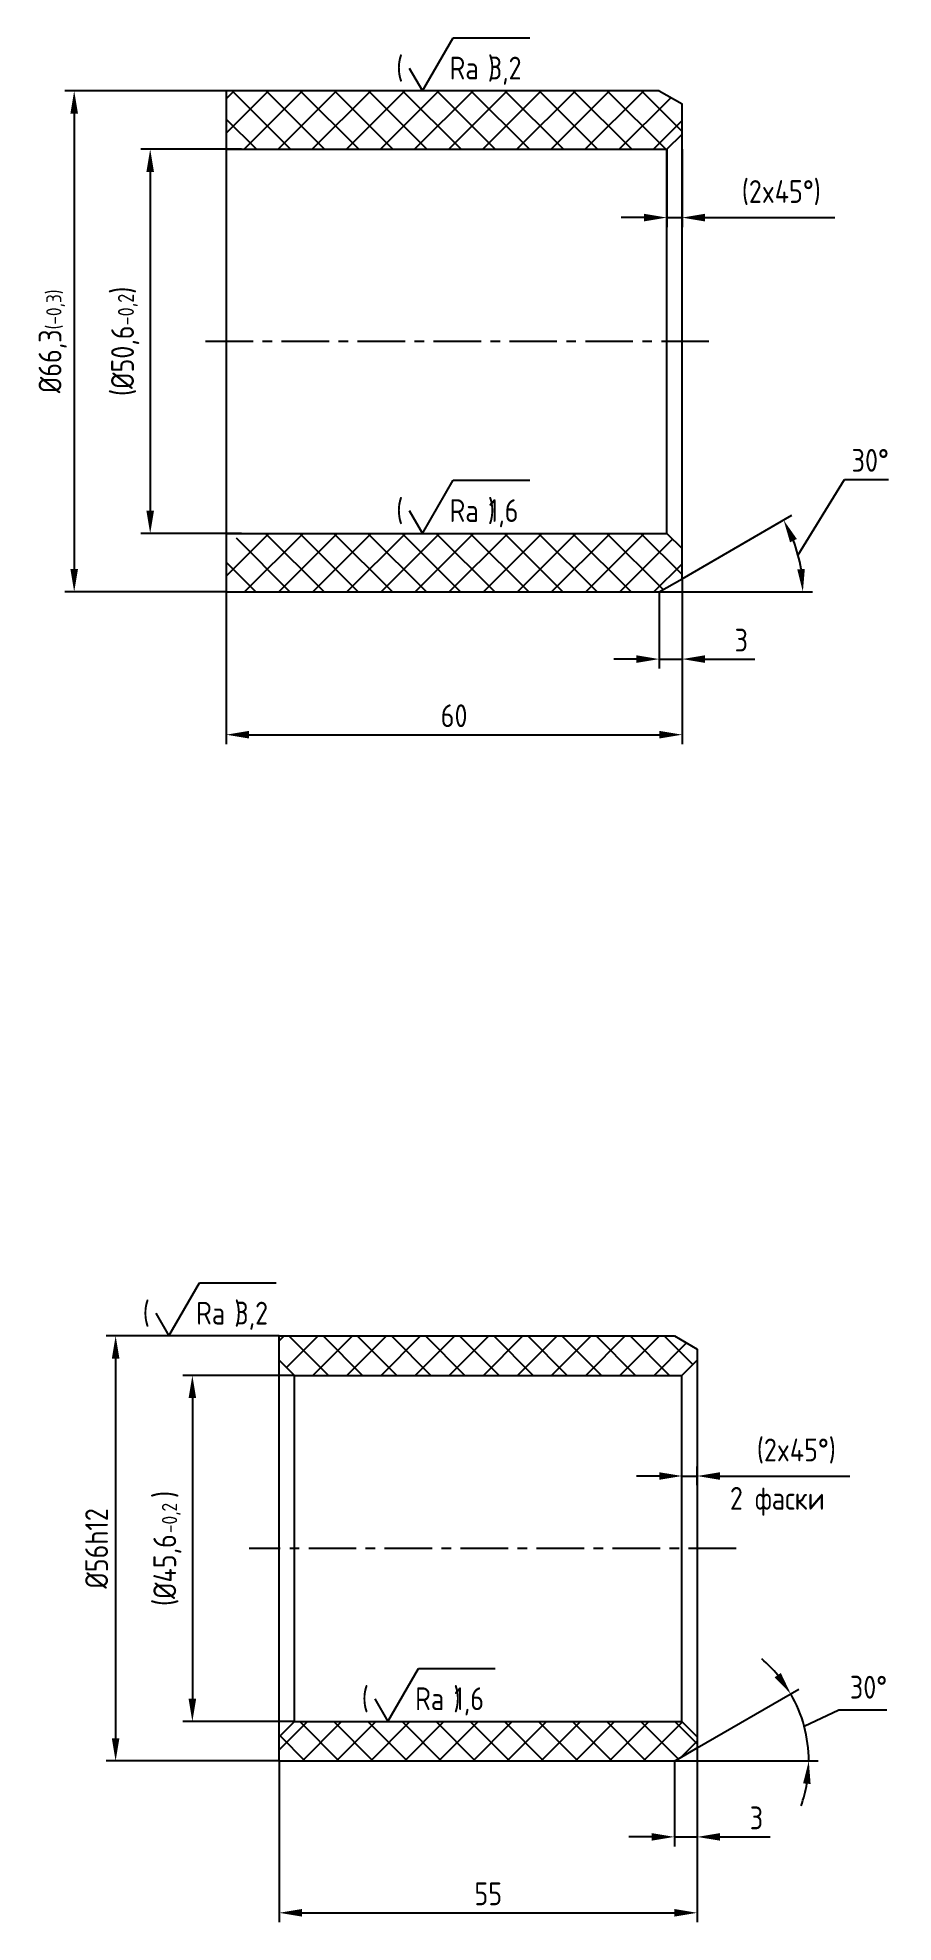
# Model space of a CAD drawing. Header units: millimetres. Extents: x 101 to 3860, y -259 to 144.
# Drawn here: x 3747.8 to 3860.4, y -259.4 to -11.1 of the extents above; entities outside this region: 1.
# The model-space entities are those that its viewports show. They can reach past a viewport. Long polylines and large blocks are cut down to what shows.
import ezdxf

# ---------------------------------------------------------------- set-up
doc = ezdxf.new("R2010")
doc.units = ezdxf.units.MM
doc.header["$LTSCALE"] = 5
doc.linetypes.add('CENTER', pattern=[2, 1.25, -0.25, 0.25, -0.25])
for name, color, linetype in [('Cen', 5, 'CENTER'), ('Cont', 6, 'Continuous'), ('Dim', 7, 'Continuous'), ('HATCH', 2, 'Continuous'), ('Text', 3, 'Continuous')]:
    doc.layers.add(name, color=color, linetype=linetype)
doc.styles.add('Style1', font='romans.shx', dxfattribs={"width": 0.8})
doc.dimstyles.new('Anqular', dxfattribs={"dimtxt": 3, "dimasz": 3, "dimexe": 1.25, "dimexo": 0, "dimgap": 1.5, "dimtad": 2, "dimtoh": 1, "dimtxsty": 'Style1', "dimcen": 2.5, "dimclrt": 3, "dimadec": 0, "dimazin": 0, "dimtfac": 1, "dimtmove": 1, "dimatfit": 3, "dimfxl": 1, "dimarcsym": 0})
doc.dimstyles.new('Lin', dxfattribs={"dimtxt": 3, "dimasz": 3, "dimexe": 1.25, "dimexo": 0, "dimgap": 1, "dimtad": 1, "dimtoh": 1, "dimdec": 3, "dimtxsty": 'Style1', "dimcen": 2.5, "dimclrt": 3, "dimadec": 0, "dimazin": 0, "dimtfac": 1, "dimtdec": 3, "dimtmove": 0, "dimatfit": 3, "dimldrblk": 'DOT', "dimfxl": 1, "dimarcsym": 0})

# ---------------------------------------------------------------- blocks, each defined once
blk = doc.blocks.new('sherISO_04')
at = {"layer": 'Text'}
blk.add_line((4.04, 7), (14.12, 7), dxfattribs=at)
blk.add_lwpolyline([(-1.73, 3), (0, 0), (4.04, 7)], dxfattribs=at)
at = {"layer": 'Text', "style": 'Style1', "width": 0.8}
for s, p in [('(       )', (-3.45, 1.5)), ('Ra', (3.58, 1.5))]:
    blk.add_text(s, height=3, dxfattribs=at).set_placement(p)
blk.add_attdef('3,2', (8.73, 1.5), '', height=3, dxfattribs=at)
blk = doc.blocks.new('*D11')
at = {"layer": 'Defpoints', "color": 0, "transparency": 16777216}
for p in [(3774.58, -25.84), (3762.58, -76.44), (3774.58, -76.44)]:
    blk.add_point(p, dxfattribs=at)
at = {"layer": 'Dim', "color": 0, "lineweight": -2, "transparency": 16777216}
for p, q in [((3774.58, -25.84), (3761.33, -25.84)), ((3762.58, -28.84), (3762.58, -73.44)), ((3774.58, -76.44), (3761.33, -76.44))]:
    blk.add_line(p, q, dxfattribs=at)
at = {"layer": 'Dim', "color": 0, "transparency": 16777216}
for points in [[(3762.08, -28.84), (3763.08, -28.84), (3762.58, -25.84)], [(3762.08, -73.44), (3763.08, -73.44), (3762.58, -76.44)]]:
    blk.add_solid(points, dxfattribs=at)
at = {"layer": 'Dim', "color": 3, "transparency": 16777216, "insert": (3759.29, -51.14), "char_height": 3, "attachment_point": 5, "rotation": 90, "style": 'Style1'}
blk.add_mtext('(%%c50,6{\\H0.7x;\\S^ -0,2;})', dxfattribs=at)
blk = doc.blocks.new('_Dot')
at = {"color": 0, "linetype": 'ByBlock', "lineweight": -2}
blk.add_line((-0.5, 0), (-1, 0), dxfattribs=at)
at = {"color": 0, "linetype": 'ByBlock', "const_width": 0.5}
blk.add_lwpolyline([(-0.25, 0, 1), (0.25, 0, 1)], format="xyb", close=True, dxfattribs=at)
blk = doc.blocks.new('*D12')
at = {"layer": 'Defpoints', "color": 0, "transparency": 16777216}
for p in [(3772.58, -18.14), (3752.58, -84.14), (3772.58, -84.14)]:
    blk.add_point(p, dxfattribs=at)
at = {"layer": 'Dim', "color": 0, "lineweight": -2, "transparency": 16777216}
for p, q in [((3772.58, -18.14), (3751.33, -18.14)), ((3752.58, -21.14), (3752.58, -81.14)), ((3772.58, -84.14), (3751.33, -84.14))]:
    blk.add_line(p, q, dxfattribs=at)
at = {"layer": 'Dim', "color": 0, "transparency": 16777216}
for points in [[(3752.08, -21.14), (3753.08, -21.14), (3752.58, -18.14)], [(3752.08, -81.14), (3753.08, -81.14), (3752.58, -84.14)]]:
    blk.add_solid(points, dxfattribs=at)
at = {"layer": 'Dim', "color": 3, "transparency": 16777216, "insert": (3749.75, -51.14), "char_height": 3, "attachment_point": 5, "rotation": 90, "style": 'Style1'}
blk.add_mtext('%%c66,3{\\H0.6667x;(-0,3)}', dxfattribs=at)
blk = doc.blocks.new('*D13')
at = {"layer": 'Defpoints', "color": 0, "transparency": 16777216}
for p in [(3829.58, -84.14), (3832.58, -82.41), (3829.58, -93)]:
    blk.add_point(p, dxfattribs=at)
at = {"layer": 'Dim', "color": 0, "lineweight": -2, "transparency": 16777216}
for p, q in [((3829.58, -84.14), (3829.58, -94.25)), ((3832.58, -82.41), (3832.58, -94.25)), ((3826.58, -93), (3823.58, -93)), ((3829.58, -93), (3832.58, -93)), ((3835.58, -93), (3842.18, -93))]:
    blk.add_line(p, q, dxfattribs=at)
at = {"layer": 'Dim', "color": 0, "transparency": 16777216}
for points in [[(3826.58, -92.5), (3826.58, -93.5), (3829.58, -93)], [(3835.58, -92.5), (3835.58, -93.5), (3832.58, -93)]]:
    blk.add_solid(points, dxfattribs=at)
at = {"layer": 'Dim', "color": 3, "transparency": 16777216, "insert": (3840.38, -90.5), "char_height": 3, "attachment_point": 5, "style": 'Style1'}
blk.add_mtext('3', dxfattribs=at)
blk = doc.blocks.new('*D14')
at = {"layer": 'Defpoints', "color": 0, "transparency": 16777216}
for p in [(3772.58, -84.14), (3832.58, -93), (3832.58, -102.96)]:
    blk.add_point(p, dxfattribs=at)
at = {"layer": 'Dim', "color": 0, "lineweight": -2, "transparency": 16777216}
for p, q in [((3772.58, -84.14), (3772.58, -104.21)), ((3832.58, -93), (3832.58, -104.21)), ((3775.58, -102.96), (3829.58, -102.96))]:
    blk.add_line(p, q, dxfattribs=at)
at = {"layer": 'Dim', "color": 0, "transparency": 16777216}
for points in [[(3775.58, -102.46), (3775.58, -103.46), (3772.58, -102.96)], [(3829.58, -102.46), (3829.58, -103.46), (3832.58, -102.96)]]:
    blk.add_solid(points, dxfattribs=at)
at = {"layer": 'Dim', "color": 3, "transparency": 16777216, "insert": (3802.58, -100.46), "char_height": 3, "attachment_point": 5, "style": 'Style1'}
blk.add_mtext('60', dxfattribs=at)
blk = doc.blocks.new('*D15')
at = {"layer": 'Defpoints', "color": 0, "transparency": 16777216}
for p in [(3830.58, -25.84), (3832.58, -25.84), (3832.58, -34.84)]:
    blk.add_point(p, dxfattribs=at)
at = {"layer": 'Dim', "color": 0, "lineweight": -2, "transparency": 16777216}
for p, q in [((3830.58, -25.84), (3830.58, -36.09)), ((3832.58, -25.84), (3832.58, -36.09)), ((3827.58, -34.84), (3824.58, -34.84)), ((3830.58, -34.84), (3832.58, -34.84)), ((3835.58, -34.84), (3852.69, -34.84))]:
    blk.add_line(p, q, dxfattribs=at)
at = {"layer": 'Dim', "color": 0, "transparency": 16777216}
for points in [[(3827.58, -34.34), (3827.58, -35.34), (3830.58, -34.84)], [(3835.58, -34.34), (3835.58, -35.34), (3832.58, -34.84)]]:
    blk.add_solid(points, dxfattribs=at)
at = {"layer": 'Dim', "color": 3, "transparency": 16777216, "insert": (3845.64, -31.55), "char_height": 3, "attachment_point": 5, "style": 'Style1'}
blk.add_mtext('(2x45%%D)', dxfattribs=at)
blk = doc.blocks.new('*D16')
at = {"layer": 'Defpoints', "color": 0, "transparency": 16777216}
for p in [(3848.19, -80.86), (3772.58, -84.14), (3829.58, -84.14), (3829.58, -84.14), (3832.58, -82.41)]:
    blk.add_point(p, dxfattribs=at)
at = {"layer": 'Dim', "color": 0, "lineweight": -2, "transparency": 16777216}
for p, q in [((3847.84, -79.25), (3853.95, -69.32)), ((3853.95, -69.32), (3859.75, -69.32)), ((3832.58, -82.41), (3847.03, -74.06)), ((3829.58, -84.14), (3849.73, -84.14))]:
    blk.add_line(p, q, dxfattribs=at)
blk.add_arc((3829.58, -84.14), 18.9, 9.1034, 20.8966, dxfattribs=at)
at = {"layer": 'Dim', "color": 0, "transparency": 16777216}
for points in [[(3846.79, -77.61), (3847.69, -77.18), (3845.95, -74.69)], [(3848.74, -81.11), (3847.75, -81.19), (3848.48, -84.14)]]:
    blk.add_solid(points, dxfattribs=at)
at = {"layer": 'Dim', "color": 3, "transparency": 16777216, "insert": (3857.35, -66.82), "char_height": 3, "attachment_point": 5, "style": 'Style1'}
blk.add_mtext('30°', dxfattribs=at)
blk = doc.blocks.new('*D18')
at = {"layer": 'Defpoints', "color": 0, "transparency": 16777216}
for p in [(3779.57, -182.16), (3758.03, -238.16), (3779.57, -238.16)]:
    blk.add_point(p, dxfattribs=at)
at = {"layer": 'Dim', "color": 0, "lineweight": -2, "transparency": 16777216}
for p, q in [((3779.57, -182.16), (3756.78, -182.16)), ((3758.03, -185.16), (3758.03, -235.16)), ((3779.57, -238.16), (3756.78, -238.16))]:
    blk.add_line(p, q, dxfattribs=at)
at = {"layer": 'Dim', "color": 0, "transparency": 16777216}
for points in [[(3757.53, -185.16), (3758.53, -185.16), (3758.03, -182.16)], [(3757.53, -235.16), (3758.53, -235.16), (3758.03, -238.16)]]:
    blk.add_solid(points, dxfattribs=at)
at = {"layer": 'Dim', "color": 3, "transparency": 16777216, "insert": (3755.53, -210.16), "char_height": 3, "attachment_point": 5, "rotation": 90, "style": 'Style1'}
blk.add_mtext('%%c56h12', dxfattribs=at)
blk = doc.blocks.new('*D19')
at = {"layer": 'Defpoints', "color": 0, "transparency": 16777216}
for p in [(3834.57, -200.62), (3832.57, -201.83), (3834.57, -201.83)]:
    blk.add_point(p, dxfattribs=at)
at = {"layer": 'Dim', "color": 0, "lineweight": -2, "transparency": 16777216}
for p, q in [((3829.57, -200.62), (3826.57, -200.62)), ((3832.57, -201.83), (3832.57, -199.37)), ((3832.57, -200.62), (3834.57, -200.62)), ((3834.57, -201.83), (3834.57, -199.37)), ((3837.57, -200.62), (3854.68, -200.62))]:
    blk.add_line(p, q, dxfattribs=at)
at = {"layer": 'Dim', "color": 0, "transparency": 16777216}
for points in [[(3829.57, -200.12), (3829.57, -201.12), (3832.57, -200.62)], [(3837.57, -200.12), (3837.57, -201.12), (3834.57, -200.62)]]:
    blk.add_solid(points, dxfattribs=at)
at = {"layer": 'Dim', "color": 3, "transparency": 16777216, "insert": (3847.62, -197.33), "char_height": 3, "attachment_point": 5, "style": 'Style1'}
blk.add_mtext('(2x45°)', dxfattribs=at)
blk = doc.blocks.new('*D20')
at = {"layer": 'Defpoints', "color": 0, "transparency": 16777216}
for p in [(3781.57, -187.36), (3768.13, -232.96), (3781.57, -232.96)]:
    blk.add_point(p, dxfattribs=at)
at = {"layer": 'Dim', "color": 0, "lineweight": -2, "transparency": 16777216}
for p, q in [((3781.57, -187.36), (3766.88, -187.36)), ((3768.13, -190.36), (3768.13, -229.96)), ((3781.57, -232.96), (3766.88, -232.96))]:
    blk.add_line(p, q, dxfattribs=at)
at = {"layer": 'Dim', "color": 0, "transparency": 16777216}
for points in [[(3767.63, -190.36), (3768.63, -190.36), (3768.13, -187.36)], [(3767.63, -229.96), (3768.63, -229.96), (3768.13, -232.96)]]:
    blk.add_solid(points, dxfattribs=at)
at = {"layer": 'Dim', "color": 3, "transparency": 16777216, "insert": (3764.85, -210.16), "char_height": 3, "attachment_point": 5, "rotation": 90, "style": 'Style1'}
blk.add_mtext('(%%c45,6   )', dxfattribs=at)
blk = doc.blocks.new('*D21')
at = {"layer": 'Defpoints', "color": 0, "transparency": 16777216}
for p in [(3779.57, -238.16), (3834.57, -236.43), (3834.57, -258.16)]:
    blk.add_point(p, dxfattribs=at)
at = {"layer": 'Dim', "color": 0, "lineweight": -2, "transparency": 16777216}
for p, q in [((3779.57, -238.16), (3779.57, -259.41)), ((3834.57, -236.43), (3834.57, -259.41)), ((3782.57, -258.16), (3831.57, -258.16))]:
    blk.add_line(p, q, dxfattribs=at)
at = {"layer": 'Dim', "color": 0, "transparency": 16777216}
for points in [[(3782.57, -257.66), (3782.57, -258.66), (3779.57, -258.16)], [(3831.57, -257.66), (3831.57, -258.66), (3834.57, -258.16)]]:
    blk.add_solid(points, dxfattribs=at)
at = {"layer": 'Dim', "color": 3, "transparency": 16777216, "insert": (3807.07, -255.66), "char_height": 3, "attachment_point": 5, "style": 'Style1'}
blk.add_mtext('55', dxfattribs=at)
blk = doc.blocks.new('*D22')
at = {"layer": 'Defpoints', "color": 0, "transparency": 16777216}
for p in [(3848.99, -235.09), (3779.57, -238.16), (3831.57, -238.16), (3831.57, -238.16), (3834.57, -236.43)]:
    blk.add_point(p, dxfattribs=at)
at = {"layer": 'Dim', "color": 0, "lineweight": -2, "transparency": 16777216}
for p, q in [((3834.57, -236.43), (3847.97, -228.69)), ((3848.66, -233.58), (3853.22, -231.44)), ((3853.22, -231.44), (3859.52, -231.44)), ((3831.57, -238.16), (3850.51, -238.16))]:
    blk.add_line(p, q, dxfattribs=at)
for start, end in [(39.7264, 49.4528), (360, 30), (340.5472, 350.2736)]:
    blk.add_arc((3831.57, -238.16), 17.69, start, end, dxfattribs=at)
at = {"layer": 'Dim', "color": 0, "transparency": 16777216}
for points in [[(3845.58, -226.57), (3844.76, -227.14), (3846.89, -229.32)], [(3848.51, -241.11), (3849.5, -241.19), (3849.26, -238.16)]]:
    blk.add_solid(points, dxfattribs=at)
at = {"layer": 'Dim', "color": 3, "transparency": 16777216, "insert": (3857.12, -228.44), "char_height": 3, "attachment_point": 5, "style": 'Style1'}
blk.add_mtext('30°', dxfattribs=at)
blk = doc.blocks.new('*D23')
at = {"layer": 'Defpoints', "color": 0, "transparency": 16777216}
for p in [(3831.57, -238.16), (3834.57, -236.43), (3834.57, -248.16)]:
    blk.add_point(p, dxfattribs=at)
at = {"layer": 'Dim', "color": 0, "lineweight": -2, "transparency": 16777216}
for p, q in [((3831.57, -238.16), (3831.57, -249.41)), ((3834.57, -236.43), (3834.57, -249.41)), ((3828.57, -248.16), (3825.57, -248.16)), ((3831.57, -248.16), (3834.57, -248.16)), ((3837.57, -248.16), (3844.17, -248.16))]:
    blk.add_line(p, q, dxfattribs=at)
at = {"layer": 'Dim', "color": 0, "transparency": 16777216}
for points in [[(3828.57, -247.66), (3828.57, -248.66), (3831.57, -248.16)], [(3837.57, -247.66), (3837.57, -248.66), (3834.57, -248.16)]]:
    blk.add_solid(points, dxfattribs=at)
at = {"layer": 'Dim', "color": 3, "transparency": 16777216, "insert": (3842.37, -245.66), "char_height": 3, "attachment_point": 5, "style": 'Style1'}
blk.add_mtext('3', dxfattribs=at)

msp = doc.modelspace()

# ---------------------------------------------------------------- hatches: boundary and pattern name
at = {"layer": 'HATCH'}
h = msp.add_hatch(dxfattribs=at)
h.set_pattern_fill('ANSI37', color=256, style=0)
h.set_pattern_definition([(45, (3328.9737, -242.7955), (-2.245064, 2.245064), []), (135, (3328.9737, -242.7955), (-2.245064, -2.245064), [])])
h.paths.add_polyline_path([(3832.5801, -19.8707), (3829.5801, -18.1386), (3772.5801, -18.1386), (3772.5801, -23.8386), (3774.5801, -25.8386), (3830.5801, -25.8386), (3832.5801, -23.8386)])
h.paths.add_polyline_path([(3830.5801, -76.4386), (3774.5801, -76.4386), (3772.5801, -78.4386), (3772.5801, -84.1386), (3829.5801, -84.1386), (3832.5801, -82.4066), (3832.5801, -78.4386)])
h = msp.add_hatch(dxfattribs=at)
h.set_pattern_fill('ANSI37', color=256, style=0)
h.set_pattern_definition([(45, (3549.2827, -440.0264), (-2.245064, 2.245064), []), (135, (3549.2827, -440.0264), (-2.245064, -2.245064), [])])
h.paths.add_polyline_path([(3779.5655, -182.1623), (3779.5655, -185.3623), (3781.5655, -187.3623), (3832.5655, -187.3623), (3834.5655, -185.3623), (3834.5655, -183.8944), (3831.5655, -182.1623)])
h.paths.add_polyline_path([(3781.5655, -232.9623), (3779.5655, -234.9623), (3779.5655, -238.1623), (3831.5655, -238.1623), (3834.5655, -236.4303), (3834.5655, -234.9623), (3832.5655, -232.9623)])

# ---------------------------------------------------------------- linework, layer by layer
at = {"layer": 'Cen'}
for p, q in [((3769.8699, -51.1386), (3837.0703, -51.1386)), ((3839.6881, -210.1623), (3775.6128, -210.1623))]:
    msp.add_line(p, q, dxfattribs=at)
at = {"layer": 'Cont'}
for p, q in [((3772.5801, -18.1386), (3772.5801, -84.1386)), ((3829.5801, -18.1386), (3772.5801, -18.1386)), ((3829.5801, -18.1386), (3832.5801, -19.8707)), ((3832.5801, -82.4066), (3832.5801, -19.8707)), ((3830.5801, -25.8386), (3832.5801, -23.8386)), ((3772.5801, -25.8386), (3830.5801, -25.8386)), ((3830.5801, -76.4386), (3830.5801, -25.8386)), ((3772.5801, -76.4386), (3830.5801, -76.4386)), ((3830.5801, -76.4386), (3832.5801, -78.4386)), ((3772.5801, -84.1386), (3829.5801, -84.1386)), ((3829.5801, -84.1386), (3832.5801, -82.4066)), ((3779.5655, -238.1623), (3779.5655, -182.1623)), ((3779.5655, -182.1623), (3831.5655, -182.1623)), ((3831.5655, -182.1623), (3834.5655, -183.8944)), ((3781.5655, -187.3623), (3779.5655, -185.3623)), ((3779.5655, -185.3623), (3779.5655, -185.3623)), ((3832.5655, -187.3623), (3834.5655, -185.3623)), ((3834.5655, -183.8944), (3834.5655, -236.4303)), ((3834.5655, -185.3623), (3834.5655, -185.3623)), ((3781.5655, -232.9623), (3781.5655, -187.3623)), ((3781.5655, -187.3623), (3832.5655, -187.3623)), ((3832.5655, -232.9623), (3832.5655, -187.3623)), ((3781.5655, -232.9623), (3779.5655, -234.9623)), ((3781.5655, -232.9623), (3832.5655, -232.9623)), ((3832.5655, -232.9623), (3834.5655, -234.9623)), ((3779.5655, -234.9623), (3779.5655, -234.9623)), ((3834.5655, -234.9623), (3834.5655, -234.9623)), ((3831.5655, -238.1623), (3779.5655, -238.1623)), ((3831.5655, -238.1623), (3834.5655, -236.4303))]:
    msp.add_line(p, q, dxfattribs=at)

# ---------------------------------------------------------------- block references
at = {"layer": 'Dim'}
for p, values in [((3798.4044, -18.1386), {'3,2': '3,2'}), ((3798.4044, -76.4386), {'3,2': '1,6'}), ((3765.0434, -182.1623), {'3,2': '3,2'}), ((3793.8689, -232.9623), {'3,2': '1,6'})]:
    msp.add_blockref('sherISO_04', p, dxfattribs=at).add_auto_attribs(values)

# ---------------------------------------------------------------- texts
at = {"layer": 'Text', "style": 'Style1', "width": 0.8}
msp.add_text('2 фаски', height=3, dxfattribs=at).set_placement((3838.8796, -205.0581))
msp.add_text('-0,2', height=2, rotation=90, dxfattribs=at).set_placement((3766.1256, -208.1395))

# ---------------------------------------------------------------- dimensions: what is measured, and where the dimension line sits
at = {"layer": 'Dim'}
for base, p1, p2, text, picture, middle in [((3752.5801, -84.1386), (3772.5801, -18.1386), (3772.5801, -84.1386), '%%c<>,3{\\H0.6667x;(-0,3)}', '*D12', (3749.7468, -51.1386)), ((3762.5801, -76.4386), (3774.5801, -25.8386), (3774.5801, -76.4386), '(%%c<>{\\H0.7x;\\S^ -0,2;})', '*D11', (3759.2944, -51.1386)), ((3758.0275, -238.1623), (3779.5655, -182.1623), (3779.5655, -238.1623), '%%c<>h12', '*D18', (3755.5275, -210.1623)), ((3768.134, -232.9623), (3781.5655, -187.3623), (3781.5655, -232.9623), '(%%c45,6   )', '*D20', (3764.8483, -210.1623))]:
    dim = msp.add_linear_dim(base=base, p1=p1, p2=p2, angle=90, text=text, dimstyle='Lin', dxfattribs=at)
    dim.commit()
    dim.dimension.update_dxf_attribs({"geometry": picture, "text_midpoint": middle})
for base, p1, p2, text, picture, middle in [((3832.5801, -34.8386), (3830.5801, -25.8386), (3832.5801, -25.8386), '(<>x45%%D)', '*D15', (3845.6373, -31.5529)), ((3834.5655, -200.6163), (3832.5655, -201.8277), (3834.5655, -201.8277), '(<>x45°)', '*D19', (3847.6226, -197.3306))]:
    dim = msp.add_linear_dim(base=base, p1=p1, p2=p2, text=text, dimstyle='Lin', dxfattribs=at)
    dim.commit()
    dim.dimension.update_dxf_attribs({"geometry": picture, "text_midpoint": middle})
for base, line1, line2, dimstyle, override, picture, middle in [((3848.1945, -80.8564), ((3829.5801, -84.1386), (3832.5801, -82.4066)), ((3772.5801, -84.1386), (3829.5801, -84.1386)), 'Lin', {"dimtmove": 1}, '*D16', (3857.3497, -66.8205)), ((3848.9902, -235.0899), ((3831.5655, -238.1623), (3834.5655, -236.4303)), ((3831.5655, -238.1623), (3779.5655, -238.1623)), 'Anqular', {"dimdec": 0, "dimtdec": 0}, '*D22', (3857.1239, -228.44))]:
    dim = msp.add_angular_dim_2l(base=base, line1=line1, line2=line2, dimstyle=dimstyle, override=override, dxfattribs=at)
    dim.commit()
    dim.dimension.update_dxf_attribs({"geometry": picture, "text_midpoint": middle, "dimtype": 162})
for base, p1, p2, picture, middle in [((3832.5801, -102.9569), (3772.5801, -84.1386), (3832.5801, -92.9987), '*D14', (3802.5801, -100.4569)), ((3834.5655, -258.1623), (3779.5655, -238.1623), (3834.5655, -236.4303), '*D21', (3807.0655, -255.6623)), ((3834.5655, -248.1623), (3831.5655, -238.1623), (3834.5655, -236.4303), '*D23', (3842.3655, -245.6623))]:
    dim = msp.add_linear_dim(base=base, p1=p1, p2=p2, dimstyle='Lin', dxfattribs=at)
    dim.commit()
    dim.dimension.update_dxf_attribs({"geometry": picture, "text_midpoint": middle})
dim = msp.add_linear_dim(base=(3829.5801, -92.9987), p1=(3832.5801, -82.4066), p2=(3829.5801, -84.1386), dimstyle='Lin', dxfattribs=at)
dim.commit()
dim.dimension.update_dxf_attribs({"geometry": '*D13', "text_midpoint": (3840.3801, -92.9987), "dimtype": 160})

doc.saveas('drawing.dxf')
